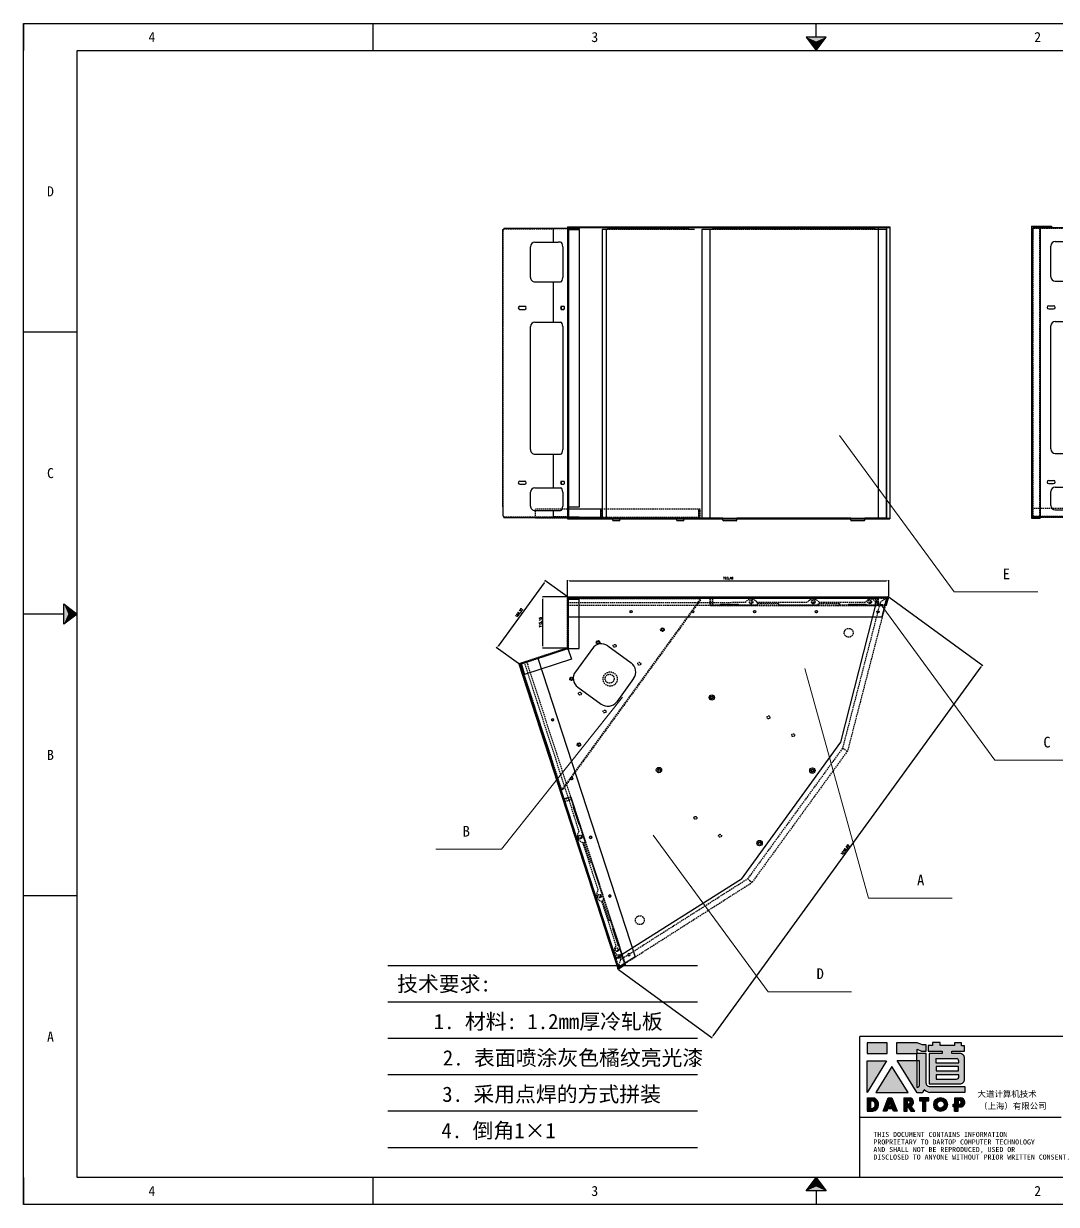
# Model space of a CAD drawing. Header units: millimetres. Extents: x -43476 to -13830, y -16942 to 55335.
# Drawn here: x -43294 to -40968, y 23969 to 26628 of the extents above; entities that cross this region are included whole.
import ezdxf
from ezdxf.enums import TextEntityAlignment as Align

# ---------------------------------------------------------------- set-up
doc = ezdxf.new("R2010")
doc.units = ezdxf.units.MM
for name, pattern in [('ACAD_ISO02W100', [15, 12, -3]), ('DOT', [0.25, 0, -0.25]), ('HIDDEN2', [4.7625, 3.175, -1.5875])]:
    doc.linetypes.add(name, pattern=pattern)
for name, color, linetype in [('4', 7, 'Continuous'), ('green', 3, 'ACAD_ISO02W100'), ('hidden', 3, 'HIDDEN2'), ('print', 30, 'Continuous')]:
    doc.layers.add(name, color=color, linetype=linetype)
doc.layers.add('dim', color=2, linetype='Continuous', lineweight=9)
doc.styles.add('Dartop', font='')
doc.styles.add('HZ', font='')
doc.styles.add('hzHT', font='simhei.ttf')
doc.styles.get("Standard").update_dxf_attribs({"font": 'txt', "bigfont": 'gbcbig.shx'})
doc.styles.get('Dartop').set_extended_font_data('FangSong_GB2312')
doc.styles.get('HZ').set_extended_font_data('SimSun')
doc.dimstyles.new('small', dxfattribs={"dimtxt": 5, "dimasz": 5, "dimexe": 1.25, "dimexo": 1, "dimgap": 2, "dimtad": 1, "dimtxsty": 'Standard', "dimcen": 2.5, "dimadec": 0, "dimazin": 0, "dimtfac": 1, "dimtmove": 0, "dimatfit": 3, "dimfxl": 0, "dimarcsym": 0})

# ---------------------------------------------------------------- blocks, each defined once
blk = doc.blocks.new('*U5')
at = {"color": 254, "linetype": 'Continuous', "extrusion": (0, 0, -1)}
for points in [[(-17, 0.333), (-16.812, 0.25), (-17, 0.5)], [(-17, 0.333), (-17, 0.5), (-17.188, 0.25)], [(-17, 0.333), (-17.188, 0.25), (-16.812, 0.25)]]:
    blk.add_solid(points, dxfattribs=at)
blk = doc.blocks.new('*U6')
at = {"color": 254, "linetype": 'Continuous'}
for points in [[(17, 21.667), (17.188, 21.75), (16.812, 21.75)], [(17, 21.667), (16.812, 21.75), (17, 21.5)], [(17, 21.667), (17, 21.5), (17.188, 21.75)]]:
    blk.add_solid(points, dxfattribs=at)
blk = doc.blocks.new('*U3')
at = {"color": 254, "linetype": 'Continuous', "extrusion": (0, 0, -1)}
for points in [[(-0.833, 11), (-0.75, 10.812), (-0.75, 11.188)], [(-0.833, 11), (-0.75, 11.188), (-1, 11)], [(-0.833, 11), (-1, 11), (-0.75, 10.812)]]:
    blk.add_solid(points, dxfattribs=at)
blk = doc.blocks.new('dadao')
for p, q in [((48, 19.2), (44.9, 10.4)), ((44.9, 10.4), (51.2, 10.4)), ((51.2, 10.4), (48, 19.2))]:
    blk.add_line(p, q)
for points in [[(41.8, 121.6), (41.8, 143.7), (-0.4, 143.7), (-0.4, 121.6), (41.8, 121.6)], [(104.8, 122), (104.8, 130.3), (114.1, 126.3), (124.2, 126.3), (124.2, 139.6), (115.9, 139.6), (105.1, 143.9), (61.5, 143.9)], [(61.7, 144), (61.7, 121.3), (103.9, 121.3)], [(113.4, 38.7), (105.1, 38.7), (63, 106.5), (103.9, 106.5), (103.9, 120.9), (103.9, 121.3)], [(109.7, 53.6), (109.7, 106.2), (104.3, 106.2), (104.3, 50.4), (106.6, 50.4)], [(144.6, 94.4), (144.6, 84.8), (192, 84.8), (192, 94.1), (144.9, 94.1)], [(0, 28), (0, 0), (11.8, 0)], [(0.1, 28), (14, 28)], [(76.8, 28.2), (76.8, 0), (84.1, 0), (84.1, 11.1), (91.6, -0.1), (100.3, -0.1), (91.7, 11.1)], [(76.8, 28.2), (90.6, 28.2)], [(120.2, 45), (119.5, 45), (119.5, 44.6)], [(183.7, 0), (183.7, 9.6), (180.6, 9.6), (180.6, 14.9), (183.8, 14.9), (183.8, 28.1), (196.1, 28.1), (196.5, 28.1)], [(7.1, 21.8), (7.1, 6.1), (12, 6.1)], [(7.1, 21.8), (11.4, 21.8)], [(84, 22.7), (84, 15.3), (87.2, 15.3)], [(84, 22.7), (87.3, 22.7)], [(183.7, 0), (190.9, 0), (190.9, 9.6), (198.8, 9.6)], [(194.9, 22.3), (190.8, 22.3), (190.8, 15), (194.4, 15)]]:
    blk.add_lwpolyline(points)
blk.add_lwpolyline([(137.1, 144.2), (137.1, 137.9), (128.3, 137.9), (128.3, 126.5), (157.3, 126.5), (157.3, 121.5), (130.3, 121.5), (130.3, 57.5), (194.4, 57.5, 0.414214), (204.4, 67.5), (204.4, 111.3, 0.414214), (194.4, 121.3), (177.5, 121.3), (177.5, 126.3), (204.7, 126.3), (204.7, 137.7), (198.2, 137.7), (198.2, 143.9), (183.3, 143.9), (183.3, 138), (153, 138), (153, 144.2), (137.1, 144.2)], format="xyb", close=True)
for points in [[(-0.3, 106.2), (40.4, 106.2), (-0.3, 39.7), (-0.3, 106.2)], [(51.7, 94.1), (18.4, 39.3), (86.2, 39.3)], [(43.8, 28.2), (51.8, 28.2), (62.6, -0.1), (55, -0.1), (53.2, 5), (42.9, 5), (41.1, 0), (33.6, 0)], [(110, 28.1), (110, 21.9), (116, 21.9), (116, -0.1), (123.2, -0.1), (123.2, 22), (129.2, 22), (129.2, 28.1), (110, 28.1)]]:
    blk.add_lwpolyline(points, close=True)
for points in [[(104.8, 122), (123.4, 122), (123.4, 60, 0.414214), (131.4, 52), (204.8, 52), (204.8, 39.1), (131.7, 39.1)], [(144.3, 110.8), (144.3, 101.8), (192.3, 101.8), (192.3, 105.5, 0.414214), (187.3, 110.5), (144.3, 110.5)], [(144.6, 77), (144.6, 67.5), (187.6, 67.5, 0.414214), (192.6, 72.5), (192.6, 76.4), (144.6, 76.4)]]:
    blk.add_lwpolyline(points, format="xyb")
for radius in [14.5, 7.44]:
    blk.add_circle((154.2, 14.2), radius)
for centre, radius, start, end in [((99.2, 60.7), 12.6, 305.6399, 325.969), ((9.6, 14.2), 14.4, 278.6604, 72.3203), ((88.6, 19.4), 8.95, 290.6073, 77.2124), ((111.6, 46.7), 8.19, 282.9811, 347.6627), ((136, 61.7), 22.9, 226.7358, 259.3209), ((195.7, 18.6), 9.51, 288.8959, 85.2442), ((8.5, 13.9), 8.49, 294.2143, 69.7177), ((86.4, 19), 3.8, 282.527, 76.7196), ((193.7, 18.7), 3.8, 280.9891, 72.5513)]:
    blk.add_arc(centre, radius, start, end)
blk = doc.blocks.new('HSEHGS')
for p, q in [((187.7, 23045.1), (187.7, 23059.1)), ((189.2, 23060.6), (565.2, 23060.6)), ((189.2, 23044.6), (189.2, 23058.6)), ((189.7, 23059.1), (194.2, 23059.1)), ((194.2, 23045.1), (194.2, 23060.6)), ((194.2, 23059.1), (560.2, 23059.1)), ((217.2, 23060.6), (217.2, 23059.1)), ((249.2, 23060.6), (249.2, 23059.1)), ((505.2, 23060.6), (505.2, 23059.1)), ((537.2, 23060.6), (537.2, 23059.1)), ((560.2, 23045.1), (560.2, 23060.6)), ((560.2, 23059.1), (564.7, 23059.1)), ((565.2, 23044.6), (565.2, 23058.6)), ((566.7, 23045.1), (566.7, 23059.1)), ((169.7, 23044.6), (187.2, 23044.6)), ((169.7, 23044.6), (169.7, 23043.1)), ((169.7, 23043.1), (187.7, 23043.1)), ((196.2, 23043.1), (558.2, 23043.1)), ((566.7, 23043.1), (584.7, 23043.1)), ((567.2, 23044.6), (584.7, 23044.6)), ((584.7, 23044.6), (584.7, 23043.1))]:
    blk.add_line(p, q)
for centre, radius, start, end in [((189.2, 23059.1), 1.5, 90, 180), ((189.7, 23058.6), 0.5, 90, 180), ((564.7, 23058.6), 0.5, 0, 90), ((565.2, 23059.1), 1.5, 0, 90), ((187.2, 23045.1), 0.5, 270, 0), ((187.7, 23044.6), 1.5, 270, 0), ((196.2, 23045.1), 2, 180, 270), ((558.2, 23045.1), 2, 270, 0), ((566.7, 23044.6), 1.5, 180, 270), ((567.2, 23045.1), 0.5, 180, 270)]:
    blk.add_arc(centre, radius, start, end)
blk = doc.blocks.new('MUDTMDMD')
for p, q in [((-8544.4, 26195.5), (-7818.4, 26195.5)), ((-8544.4, 26195.5), (-8544.4, 25538)), ((-8542.9, 26195.5), (-8542.9, 25538)), ((-8542.9, 26194), (-7818.4, 26194)), ((-7845, 26194), (-7845, 25539.5)), ((-7840.2, 26195.5), (-7840.2, 26194)), ((-7826, 26194), (-7826, 25539.5)), ((-7818.4, 26195.5), (-7818.4, 25538)), ((-8544.4, 25538), (-7818.4, 25538)), ((-8542.9, 25539.5), (-7818.4, 25539.5)), ((-8197.3, 25539.5), (-8197.3, 25538)), ((-8160.8, 25539.5), (-8160.8, 25538)), ((-8116.8, 25539.5), (-8116.8, 25538)), ((-8068.8, 25539.5), (-8068.8, 25538)), ((-7979.8, 25539.5), (-7979.8, 25538)), ((-7931.8, 25539.5), (-7931.8, 25538)), ((-7909.8, 25539.5), (-7909.8, 25538)), ((-7873.3, 25539.5), (-7873.3, 25538))]:
    blk.add_line(p, q)
blk = doc.blocks.new('NYTDNYDNDMN')
for p, q in [((-8519.6, 25414.2), (-8519.6, 25434.2)), ((-8221.9, 25434.2), (-8519.6, 25434.2)), ((-8225.4, 25414.2), (-8225.4, 25434.2)), ((-8224.7, 25415.7), (-8224.7, 25434.2)), ((-8223.4, 25414.2), (-8223.4, 25434.2)), ((-8221.9, 25414.2), (-8221.9, 25434.2)), ((-8221.9, 25414.2), (-8519.6, 25414.2)), ((-8223.4, 25415.7), (-8224.7, 25415.7))]:
    blk.add_line(p, q)
at = {"layer": 'hidden'}
blk.add_line((-8224.7, 25415.7), (-8519.6, 25415.7), dxfattribs=at)
blk = doc.blocks.new('HESRHEAH')
for p, q in [((-6801.3, 26195.5), (-6801.3, 25538)), ((-6801.3, 26195.5), (-6782.3, 26195.5)), ((-6801.3, 26195.5), (-6756.3, 26195.5)), ((-6756.3, 26194), (-6799.8, 26194)), ((-6782.3, 26194), (-6782.3, 25538)), ((-6756.3, 26195.5), (-6756.3, 26194)), ((-6801.3, 25538), (-6782.3, 25538)), ((-6799.8, 25539.5), (-6782.3, 25539.5))]:
    blk.add_line(p, q)
at = {"layer": 'hidden'}
for p, q in [((-6799.8, 26195.5), (-6799.8, 25538)), ((-6783.8, 26194), (-6783.8, 25539.5))]:
    blk.add_line(p, q, dxfattribs=at)
blk = doc.blocks.new('YHSHJDJ')
for p, q in [((-7660.9, 26165.2), (-7659.4, 26165.2)), ((-7660.9, 26165.2), (-7660.9, 26144.2)), ((-7659.4, 26168.2), (-7514.4, 26168.2)), ((-7659.4, 26168.2), (-7659.4, 26165.2)), ((-7577.4, 26168.2), (-7577.4, 26136.7)), ((-7536.4, 26168.2), (-7536.4, 26166.7)), ((-7536.4, 26166.7), (-7536.4, 26165.2)), ((-7535.7, 26165.2), (-7536.4, 26165.2)), ((-7535.7, 26166.7), (-7514.4, 26166.7)), ((-7535.7, 26166.7), (-7535.7, 26165.2)), ((-7535.7, 26165.2), (-7512.9, 26165.2)), ((-7534.9, 26165.2), (-7534.9, 25518.7)), ((-7514.4, 26168.2), (-7514.4, 26166.7)), ((-7662.4, 25520.2), (-7662.4, 26144.2)), ((-7660.9, 26144.2), (-7662.4, 26144.2)), ((-7512.9, 25539.7), (-7512.9, 26163.7)), ((-7620.9, 26057.7), (-7620.9, 26126.7)), ((-7610.9, 26136.7), (-7565.7, 26136.7)), ((-7560.7, 26136.7, -8.7), (-7565.7, 26136.7)), ((-7555.7, 26126.7), (-7555.7, 26057.7)), ((-7610.9, 26047.7), (-7565.7, 26047.7)), ((-7577.4, 26047.7), (-7577.4, 25956.7)), ((-7565.7, 26047.7), (-7560.7, 26047.7, -8.7)), ((-7625.4, 25992), (-7614.4, 25992)), ((-7625.4, 25985), (-7614.4, 25985)), ((-7558.9, 25992), (-7553.4, 25992)), ((-7558.9, 25985), (-7553.4, 25985)), ((-7610.9, 25956.7), (-7560.7, 25956.7)), ((-7620.9, 25669.7), (-7620.9, 25946.7)), ((-7555.7, 25946.7), (-7555.7, 25669.7)), ((-7610.9, 25659.7), (-7560.7, 25659.7)), ((-7577.4, 25659.7), (-7577.4, 25583.7)), ((-7625.4, 25598.7), (-7614.4, 25598.7)), ((-7625.4, 25591.7), (-7614.4, 25591.7)), ((-7610.9, 25583.7), (-7560.7, 25583.7)), ((-7558.9, 25598.7), (-7553.4, 25598.7)), ((-7558.9, 25591.7), (-7553.4, 25591.7)), ((-7620.9, 25542.7), (-7620.9, 25573.7)), ((-7555.7, 25573.7), (-7555.7, 25542.7)), ((-7610.9, 25532.7), (-7560.7, 25532.7)), ((-7577.4, 25532.7), (-7577.4, 25517.2)), ((-7534.9, 25539.7), (-7512.9, 25539.7)), ((-7662.4, 25520.2), (-7659.4, 25520.2)), ((-7659.4, 25517.2), (-7659.4, 25520.2)), ((-7659.4, 25517.2), (-7514.4, 25517.2)), ((-7536.4, 25518.7), (-7536.4, 25520.2)), ((-7535.7, 25520.2), (-7536.4, 25520.2)), ((-7536.4, 25517.2), (-7536.4, 25518.7)), ((-7535.7, 25518.7), (-7535.7, 25520.2)), ((-7535.7, 25518.7), (-7514.4, 25518.7)), ((-7514.4, 25517.2), (-7514.4, 25518.7))]:
    blk.add_line(p, q)
for centre, radius, start, end in [((-7610.9, 26126.7), 10, 90, 180), ((-7610.9, 26057.7), 10, 180, 270), ((-7625.4, 25988.5), 3.5, 90, 270), ((-7614.4, 25988.5), 3.5, 270, 90), ((-7556.3, 25988.5), 4.37, 126.8148, 233.1852), ((-7555, 25988.5), 4.37, 126.8148, 233.1852), ((-7556, 25988.5), 4.37, 306.8148, 53.1852), ((-7610.9, 25946.7), 10, 90, 180), ((-7610.9, 25669.7), 10, 180, 270), ((-7625.4, 25595.2), 3.5, 90, 270), ((-7610.9, 25573.7), 10, 90, 180), ((-7614.4, 25595.2), 3.5, 270, 90), ((-7556.3, 25595.2), 4.37, 126.8148, 233.1852), ((-7555, 25595.2), 4.37, 126.8148, 233.1852), ((-7556, 25595.2), 4.37, 306.8148, 53.1852), ((-7610.9, 25542.7), 10, 180, 270)]:
    blk.add_arc(centre, radius, start, end)
at = {"extrusion": (-0.866025, 1.92296e-16, 0.5)}
for centre, start, end in [((-26126.7, -3787.8, 6543.4), 90, 180), ((-26057.7, -3787.8, 6543.4), 0, 90), ((-25946.7, -3787.8, 6543.4), 90, 180), ((-25669.7, -3787.8, 6543.4), 0, 90), ((-25573.7, -3787.8, 6543.4), 90, 180), ((-25542.7, -3787.8, 6543.4), 0, 90)]:
    blk.add_arc(centre, 10, start, end, dxfattribs=at)
at = {"layer": 'hidden'}
for p, q in [((-7659.4, 26166.7), (-7577.4, 26166.7)), ((-7535.7, 26166.7), (-7577.4, 26166.7)), ((-7660.9, 26144.2), (-7660.9, 25520.2)), ((-7659.4, 25518.7), (-7577.4, 25518.7)), ((-7535.7, 25518.7), (-7577.4, 25518.7))]:
    blk.add_line(p, q, dxfattribs=at)
blk = doc.blocks.new('BHTSRGTSGS')
for p, q in [((-39129.3, 25832.2), (-38405.8, 25832.2)), ((-39129.3, 25832.2), (-39129.3, 25812.7)), ((-39128.1, 25831), (-39127.8, 25831)), ((-39128.1, 25831), (-39128.1, 25812.7)), ((-39127.8, 25812.7), (-39127.8, 25831)), ((-39127.8, 25831), (-39127.8, 25787.2)), ((-38420.8, 25787.2), (-38409.9, 25831)), ((-38411.6, 25814.8), (-38407.5, 25830.4)), ((-38410.5, 25814.2), (-38405.8, 25832.2)), ((-38409.9, 25831), (-38408, 25831)), ((-39129.3, 25812.7), (-39128.1, 25812.7)), ((-38411.9, 25813.2), (-38414.4, 25813.2)), ((-38414, 25814.4), (-38412, 25814.4)), ((-39127.8, 25787.2), (-38420.8, 25787.2))]:
    blk.add_line(p, q)
for centre in [(-38985.8, 25798.7), (-38846.8, 25798.7), (-38707.8, 25798.7), (-38568.8, 25798.7), (-38429.8, 25798.7)]:
    blk.add_circle(centre, 2.5)
for centre, radius, start, end in [((-38408, 25830.5), 0.5, 345.5599, 90), ((-38407.7, 25830.7), 1.5, 338.1986, 90), ((-38412, 25814.9), 0.5, 270, 345.5599), ((-38411.9, 25814.7), 1.5, 270, 338.1986)]:
    blk.add_arc(centre, radius, start, end)
at = {"layer": 'green'}
for p, q in [((-38701.7, 25817.2), (-38701.7, 25813.2)), ((-38653.7, 25817.2), (-38653.7, 25813.2)), ((-38564.7, 25817.2), (-38564.7, 25813.2)), ((-38516.7, 25817.2), (-38516.7, 25813.2))]:
    blk.add_line(p, q, dxfattribs=at)
at = {"layer": 'hidden'}
for p, q in [((-38409.9, 25831), (-39127.8, 25831)), ((-38782.2, 25813.2), (-39127.8, 25813.2)), ((-38745.7, 25814.7), (-38782.2, 25814.7)), ((-38782.2, 25814.7), (-38782.2, 25813.2)), ((-38745.7, 25814.7), (-38745.7, 25813.2)), ((-38701.7, 25813.2), (-38745.7, 25813.2)), ((-38653.7, 25817.2), (-38701.7, 25817.2)), ((-38564.7, 25813.2), (-38653.7, 25813.2)), ((-38516.7, 25817.2), (-38564.7, 25817.2)), ((-38494.7, 25813.2), (-38516.7, 25813.2)), ((-38458.2, 25814.7), (-38494.7, 25814.7)), ((-38494.7, 25814.7), (-38494.7, 25813.2)), ((-38458.2, 25814.7), (-38458.2, 25813.2)), ((-38429.9, 25813.2), (-38458.2, 25813.2)), ((-38429.9, 25813.2), (-38429.9, 25814.4)), ((-38414, 25814.4), (-38429.9, 25814.4)), ((-38429.9, 25813.2), (-38414.4, 25813.2))]:
    blk.add_line(p, q, dxfattribs=at)
for centre in [(-38714.2, 25819.5), (-38574.2, 25819.5), (-38447.2, 25819.5)]:
    blk.add_circle(centre, 1.5, dxfattribs=at)
blk = doc.blocks.new('HTRSGHSER')
for p, q in [((-40579.1, 24926.9), (-40571.3, 24951.1)), ((-40577.4, 24928.4), (-40570.2, 24950.7)), ((-40576.6, 24926.1), (-40568.7, 24950.2)), ((-40570.2, 24950.7), (-40571.3, 24951.1)), ((-40463.2, 24916), (-40568.7, 24950.2)), ((-40471, 24891.8), (-40579.1, 24926.9)), ((-40471.1, 24891.7), (-40463.2, 24916)), ((-40471.1, 24891.8), (-40445.6, 24891.8)), ((-40471, 24891.8), (-40471, 24779.6)), ((-40445.6, 24891.8), (-40445.6, 24780.8)), ((-40471, 24780.8), (-40445.6, 24780.8)), ((-40471, 24779.6), (-40471, 24778.1)), ((-40469.5, 24778.1), (-40471, 24778.1)), ((-40469.5, 24778.1), (-40445.6, 24778.1)), ((-40469, 24779.3), (-40445.6, 24779.3)), ((-40445.6, 24779.3), (-40445.6, 24778.2))]:
    blk.add_line(p, q)
for centre, radius, start, end in [((-40577.6, 24927.7), 1.27, 151.5592, 249.8189), ((-40576.9, 24928.3), 0.5, 162.0642, 252), ((-40471, 24891.8), 1.2, 0, 72.3547), ((-40469.5, 24779.6), 1.5, 180, 269.9358), ((-40469, 24779.8), 0.5, 180, 269.9358)]:
    blk.add_arc(centre, radius, start, end)
at = {"layer": 'hidden'}
for p, q in [((-40470.7, 24893), (-40577.1, 24927.5)), ((-40469.8, 24891.8), (-40469.8, 24779.8)), ((-40469.5, 24848.3), (-40471, 24848.3))]:
    blk.add_line(p, q, dxfattribs=at)
blk = doc.blocks.new('HSEGSREGSR')
for p, q in [((-38651.2, 26031.5), (-38651.2, 26034.3)), ((-38651.2, 26034.3), (-38123.2, 26034.3)), ((-38651.2, 26032.8), (-38123.2, 26032.8)), ((-38123.2, 26031.5), (-38123.2, 26034.3)), ((-38651.2, 26031.5), (-38653.4, 26030)), ((-38479.2, 25790.3), (-38653.4, 26030)), ((-38478, 25791.1), (-38652.2, 26030.8)), ((-38296.5, 25791.1), (-38122.3, 26030.8)), ((-38295.3, 25790.3), (-38121, 26030)), ((-38295.3, 25790.3), (-38121, 26030)), ((-38123.2, 26031.5), (-38121, 26030)), ((-38479.2, 25790.3), (-38387.2, 25857)), ((-38387.2, 25857), (-38295.3, 25790.3))]:
    blk.add_line(p, q)
for centre, radius in [((-38546.2, 26004.3), 4), ((-38226.2, 26004.3), 4), ((-38387.2, 25974.3), 16), ((-38437.9, 25903.8), 4), ((-38336.4, 25903.8), 4)]:
    blk.add_circle(centre, radius)
blk = doc.blocks.new('GREGAEGA')
for p, q in [((-38481, 25359.9), (-38792, 25235.9)), ((-38100, 25359.9), (-38481, 25359.9)), ((-38100, 25359.9), (-37789, 25235.9)), ((-38382.4, 24672.1), (-38792, 25235.9)), ((-38198.6, 24672.1), (-37789, 25235.9)), ((-38323, 24897.9), (-38258, 24897.9)), ((-38348, 24807.9), (-38348, 24872.9)), ((-38233, 24807.9), (-38233, 24872.9)), ((-38323, 24782.9), (-38258, 24782.9)), ((-38290.5, 24738.9), (-38382.4, 24672.1)), ((-38290.5, 24738.9), (-38198.6, 24672.1))]:
    blk.add_line(p, q)
for centre, radius in [((-38391.5, 25345.4), 6), ((-38189.5, 25345.4), 6), ((-38686.1, 25142.5), 2.5), ((-37894.9, 25142.5), 2.5), ((-38391.5, 25065.7), 6), ((-38189.5, 25065.4), 6), ((-38604.4, 25030), 2.5), ((-37976.6, 25030), 2.5), ((-38522.7, 24917.6), 2.5), ((-38058.3, 24917.6), 2.5), ((-38441, 24805.1), 2.5), ((-38140, 24805.1), 2.5)]:
    blk.add_circle(centre, radius)
for centre, start, end in [((-38323, 24872.9), 90, 180), ((-38258, 24872.9), 0, 90), ((-38323, 24807.9), 180, 270), ((-38258, 24807.9), 270, 0)]:
    blk.add_arc(centre, 25, start, end)
blk = doc.blocks.new('HTREGHWTGTWS')
for p, q in [((-39156, 25556.9), (-38822.3, 25688.2)), ((-38822.3, 25688.2), (-38456.3, 25688.2)), ((-38820.7, 25675.5), (-38822.3, 25688.2)), ((-38457.9, 25675.5), (-38456.3, 25688.2)), ((-38122.6, 25556.9), (-38456.3, 25688.2)), ((-39136.8, 25550.8), (-38820.7, 25675.5)), ((-38820.7, 25675.5), (-38457.9, 25675.5)), ((-38141.8, 25550.8), (-38457.9, 25675.5)), ((-38732.5, 24974), (-39156, 25556.9)), ((-39136.8, 25550.8), (-39156, 25556.9)), ((-38546.2, 24974), (-38122.6, 25556.9)), ((-38141.8, 25550.8), (-38122.6, 25556.9)), ((-39130.6, 25542.1), (-39136.8, 25550.8)), ((-39113.3, 25529.1), (-39114.9, 25528)), ((-39091.4, 25495.6), (-39114.9, 25528)), ((-39089.7, 25496.8), (-39113.3, 25529.1)), ((-38188.9, 25496.8), (-38165.3, 25529.1)), ((-38187.3, 25495.6), (-38163.7, 25528)), ((-38165.3, 25529.1), (-38163.7, 25528)), ((-38148.1, 25542.1), (-38141.8, 25550.8)), ((-39055.8, 25439.5), (-39117.6, 25524.4)), ((-38222.8, 25439.5), (-38161, 25524.4)), ((-39089.7, 25496.8), (-39091.4, 25495.6)), ((-38188.9, 25496.8), (-38187.3, 25495.6)), ((-38973.4, 25326.3), (-39040.5, 25418.5)), ((-38305.3, 25326.3), (-38238.1, 25418.5)), ((-38722.2, 24981.4), (-38958.1, 25305.3)), ((-38943.8, 25296.5), (-38945.5, 25295.3)), ((-38921.9, 25263), (-38945.5, 25295.3)), ((-38920.3, 25264.1), (-38943.8, 25296.5)), ((-38556.4, 24981.4), (-38320.6, 25305.3)), ((-38358.3, 25264.1), (-38334.8, 25296.5)), ((-38356.7, 25263), (-38333.2, 25295.3)), ((-38334.8, 25296.5), (-38333.2, 25295.3)), ((-38920.3, 25264.1), (-38921.9, 25263)), ((-38358.3, 25264.1), (-38356.7, 25263)), ((-38639.3, 25041.6), (-38732.5, 24974)), ((-38639.3, 25041.6), (-38546.2, 24974))]:
    blk.add_line(p, q)
for centre, radius in [((-38740.3, 25650.2), 3), ((-38740.3, 25650.2), 2.5), ((-38538.3, 25650.2), 3), ((-38538.3, 25650.2), 2.5), ((-38779.3, 25568.2), 3.25), ((-38499.3, 25568.2), 3.25), ((-39123.5, 25531.2), 4), ((-39039.3, 25533.9), 10), ((-38239.3, 25533.9), 10), ((-38155.2, 25531.2), 4), ((-38779.3, 25499.7), 3.25), ((-38499.3, 25499.7), 3.25), ((-39048.7, 25428.6), 4), ((-38229.9, 25428.6), 4), ((-38740.3, 25370.2), 3), ((-38740.3, 25370.2), 2.5), ((-38538.3, 25370.2), 3), ((-38538.3, 25370.2), 2.5), ((-38966.3, 25315.4), 4), ((-38312.3, 25315.4), 4), ((-38799.3, 25190.7), 3), ((-38799.3, 25190.7), 2.5), ((-38705.8, 25193.4), 3.25), ((-38572.8, 25193.4), 3.25), ((-38479.3, 25190.7), 3), ((-38479.3, 25190.7), 2.5), ((-38639.3, 25159.2), 10), ((-38705.8, 25124.9), 3.25), ((-38572.8, 25124.9), 3.25), ((-38690.1, 25089.9), 3), ((-38690.1, 25089.9), 2.5), ((-38588.6, 25089.9), 3), ((-38588.6, 25089.9), 2.5)]:
    blk.add_circle(centre, radius)
for centre, radius, start, end in [((-39119.8, 25536.4), 12.2, 151.8663, 280.2621), ((-38158.9, 25536.4), 12.2, 259.7379, 28.1337), ((-39041, 25434.2), 15.7, 160.1482, 271.9802), ((-38237.6, 25434.2), 15.7, 268.0198, 19.8518), ((-38958.6, 25321), 15.7, 160.1482, 271.9802), ((-38320, 25321), 15.7, 268.0198, 19.8518)]:
    blk.add_arc(centre, radius, start, end)
blk = doc.blocks.new('GHERWGES')
for p, q in [((-45646.7, 25963), (-45646.7, 26132.1)), ((-45646.7, 26132.1), (-45645.2, 26132.1)), ((-45645.2, 26108.1), (-45645.2, 26132.1)), ((-45019.7, 26133.1), (-45643.7, 26133)), ((-45643.7, 26108.1), (-45643.7, 26133)), ((-45019.7, 26108.8), (-45019.7, 26133.1)), ((-44997.2, 26108.1), (-44997.2, 26132.1)), ((-44995.7, 26132.1), (-44997.2, 26132.1)), ((-44995.7, 25963), (-44995.7, 26132.1)), ((-45646.7, 26107.3), (-45645.2, 26107.3)), ((-44998.7, 26108.8), (-45645.2, 26108.8)), ((-45645.2, 26108.1), (-45643.7, 26108.1)), ((-45645.2, 26107.3), (-45643.7, 26107.3)), ((-45643.7, 26108.1), (-45643.7, 26107.3)), ((-45615.2, 26090.4, -8.7), (-45615.2, 26085.4)), ((-45615.2, 26032.9), (-45615.2, 26085.4)), ((-45605.2, 26095.4), (-45536.2, 26095.4)), ((-45526.2, 26085.4), (-45526.2, 26090.4, -8.7)), ((-45526.2, 26032.9), (-45526.2, 26085.4)), ((-45471.2, 26092.2), (-45471.2, 26097.7)), ((-45464.2, 26092.2), (-45464.2, 26097.7)), ((-45435.2, 26032.9), (-45435.2, 26090.4)), ((-45425.2, 26095.4), (-45148.2, 26095.4)), ((-45138.2, 26032.9), (-45138.2, 26090.4)), ((-45077.2, 26092.2), (-45077.2, 26097.7)), ((-45070.2, 26092.2), (-45070.2, 26097.7)), ((-45062.2, 26032.9), (-45062.2, 26090.4)), ((-45052.2, 26095.4), (-45021.2, 26095.4)), ((-45011.2, 26032.9), (-45011.2, 26090.4)), ((-44997.2, 26108.1), (-44998.7, 26108.1)), ((-44998.7, 26108.1), (-44998.7, 26107.3)), ((-44997.2, 26107.3), (-44998.7, 26107.3)), ((-44995.7, 26107.3), (-44997.2, 26107.3)), ((-45646.7, 26073.7), (-45615.2, 26073.7)), ((-45526.2, 26073.7), (-45435.2, 26073.7)), ((-45138.2, 26073.7), (-45062.2, 26073.7)), ((-45011.2, 26073.7), (-44995.7, 26073.7)), ((-45536.2, 26022.9), (-45605.2, 26022.9)), ((-45471.2, 25998.8), (-45471.2, 26009.8)), ((-45464.2, 25998.8), (-45464.2, 26009.8)), ((-45148.2, 26022.9), (-45425.2, 26022.9)), ((-45077.2, 25998.8), (-45077.2, 26009.8)), ((-45070.2, 25998.8), (-45070.2, 26009.8)), ((-45021.2, 26022.9), (-45052.2, 26022.9)), ((-45646.7, 25963), (-45643.7, 25963)), ((-45643.7, 25960), (-45643.7, 25963)), ((-45643.7, 25960), (-45019.7, 25960)), ((-44998.7, 25961.5), (-45019.7, 25961.5)), ((-45019.7, 25961.5), (-45019.7, 25960)), ((-44998.7, 25961.5), (-44998.7, 25963)), ((-44995.7, 25963), (-44998.7, 25963))]:
    blk.add_line(p, q)
at = {"extrusion": (0, -0.866025, 0.5)}
for centre, start, end in [((-45605.2, 13037.7, -22599.3), 90, 180), ((-45536.2, 13037.7, -22599.3), 0, 90), ((-45425.2, 13037.7, -22599.3), 90, 180), ((-45148.2, 13037.7, -22599.3), 0, 90), ((-45052.2, 13037.7, -22599.3), 90, 180), ((-45021.2, 13037.7, -22599.3), 0, 90)]:
    blk.add_arc(centre, 10, start, end, dxfattribs=at)
for centre, radius, start, end in [((-45467.7, 26095.1), 4.37, 36.8148, 143.1852), ((-45467.7, 26096.1), 4.37, 216.8148, 323.1852), ((-45467.7, 26094.8), 4.37, 216.8148, 323.1852), ((-45073.7, 26095.1), 4.37, 36.8148, 143.1852), ((-45073.7, 26096.1), 4.37, 216.8148, 323.1852), ((-45073.7, 26094.8), 4.37, 216.8148, 323.1852), ((-45605.2, 26032.9), 10, 180, 270), ((-45536.2, 26032.9), 10, 270, 0), ((-45425.2, 26032.9), 10, 180, 270), ((-45148.2, 26032.9), 10, 270, 0), ((-45052.2, 26032.9), 10, 180, 270), ((-45021.2, 26032.9), 10, 270, 0), ((-45467.7, 26009.8), 3.5, 0, 180), ((-45073.7, 26009.8), 3.5, 0, 180), ((-45467.7, 25998.8), 3.5, 180, 0), ((-45073.7, 25998.8), 3.5, 180, 0)]:
    blk.add_arc(centre, radius, start, end)
at = {"layer": 'hidden'}
for p, q in [((-45645.2, 26108.1), (-45645.2, 26073.7)), ((-44997.2, 26108.1), (-44997.2, 26073.7)), ((-45645.2, 25963), (-45645.2, 26073.7)), ((-44997.2, 25963), (-44997.2, 26073.7)), ((-45019.7, 25961.5), (-45643.7, 25961.5))]:
    blk.add_line(p, q, dxfattribs=at)
blk = doc.blocks.new('*D449')
at = {"layer": 'Defpoints', "color": 0}
for p in [(-41346, 25372.9), (-42069.4, 25336.6), (-41346, 25336.6)]:
    blk.add_point(p, dxfattribs=at)
at = {"layer": 'dim', "color": 0, "lineweight": -2}
for p, q in [((-42069.4, 25337.6), (-42069.4, 25374.2)), ((-42064.4, 25372.9), (-41351, 25372.9)), ((-41346, 25337.6), (-41346, 25374.2))]:
    blk.add_line(p, q, dxfattribs=at)
at = {"layer": 'dim', "color": 0}
for points in [[(-42064.4, 25373.8), (-42064.4, 25372.1), (-42069.4, 25372.9)], [(-41351, 25373.8), (-41351, 25372.1), (-41346, 25372.9)]]:
    blk.add_solid(points, dxfattribs=at)
at = {"layer": 'dim', "color": 0, "insert": (-41707.7, 25377.9), "char_height": 5, "attachment_point": 5}
blk.add_mtext('723,48', dxfattribs=at)
blk = doc.blocks.new('*D450')
at = {"layer": 'Defpoints', "color": 0}
for p in [(-42124.5, 25336.6), (-42069.4, 25336.6), (-42069.4, 25221.4)]:
    blk.add_point(p, dxfattribs=at)
at = {"layer": 'dim', "color": 0, "lineweight": -2}
for p, q in [((-42070.4, 25336.6), (-42125.7, 25336.6)), ((-42124.5, 25226.4), (-42124.5, 25331.6)), ((-42070.4, 25221.4), (-42125.7, 25221.4))]:
    blk.add_line(p, q, dxfattribs=at)
at = {"layer": 'dim', "color": 0}
for points in [[(-42125.3, 25331.6), (-42123.6, 25331.6), (-42124.5, 25336.6)], [(-42125.3, 25226.4), (-42123.6, 25226.4), (-42124.5, 25221.4)]]:
    blk.add_solid(points, dxfattribs=at)
at = {"layer": 'dim', "color": 0, "insert": (-42129.4, 25279), "char_height": 5, "attachment_point": 5, "rotation": 90}
blk.add_mtext('115,15', dxfattribs=at)
blk = doc.blocks.new('*D451')
at = {"layer": 'Defpoints', "color": 0}
for p in [(-41346, 25336.6), (-41134.7, 25183.1), (-41955.4, 24497.8)]:
    blk.add_point(p, dxfattribs=at)
at = {"layer": 'dim', "color": 0, "lineweight": -2}
for p, q in [((-41345.2, 25336), (-41133.7, 25182.4)), ((-41741.2, 24348.4), (-41137.7, 25179.1)), ((-41954.6, 24497.2), (-41743.2, 24343.6))]:
    blk.add_line(p, q, dxfattribs=at)
at = {"layer": 'dim', "color": 0}
for points in [[(-41138.4, 25179.6), (-41137, 25178.6), (-41134.7, 25183.1)], [(-41741.9, 24348.9), (-41740.6, 24347.9), (-41744.2, 24344.3)]]:
    blk.add_solid(points, dxfattribs=at)
at = {"layer": 'dim', "color": 0, "insert": (-41443.4, 24766.6), "char_height": 5, "attachment_point": 5, "rotation": 54}
blk.add_mtext('1036,82', dxfattribs=at)
blk = doc.blocks.new('*D452')
at = {"layer": 'Defpoints', "color": 0}
for p in [(-42069.4, 25336.6, 17.8), (-42228.5, 25221.8), (-42179, 25185.9, 17.8)]:
    blk.add_point(p, dxfattribs=at)
at = {"layer": 'dim', "color": 0, "lineweight": -2}
for p, q in [((-42121.9, 25368.5), (-42225.5, 25225.9)), ((-42070.2, 25337.2), (-42119.9, 25373.3)), ((-42179.8, 25186.4), (-42229.5, 25222.6))]:
    blk.add_line(p, q, dxfattribs=at)
at = {"layer": 'dim', "color": 0}
for points in [[(-42122.6, 25369), (-42121.2, 25368), (-42118.9, 25372.6)], [(-42226.2, 25226.4), (-42224.8, 25225.4), (-42228.5, 25221.8)]]:
    blk.add_solid(points, dxfattribs=at)
at = {"layer": 'dim', "color": 0, "insert": (-42177.7, 25300.1), "char_height": 5, "attachment_point": 5, "rotation": 54}
blk.add_mtext('186,32', dxfattribs=at)

msp = doc.modelspace()

# ---------------------------------------------------------------- hatches: boundary and pattern name
for points in [[(-41349.555, 24332.218), (-41394.757, 24332.218), (-41394.757, 24308.601), (-41349.555, 24308.601)], [(-41351.01, 24292.077), (-41394.636, 24292.077), (-41394.636, 24220.848)], [(-41338.917, 24279.151), (-41374.579, 24220.373), (-41301.962, 24220.373)], [(-41255.852, 24208.347), (-41276.49, 24208.347), (-41276.49, 24201.8), (-41270.051, 24201.8), (-41270.051, 24178.206), (-41262.341, 24178.206), (-41262.341, 24201.815), (-41255.852, 24201.815)]]:
    msp.add_hatch(color=0).paths.add_polyline_path(points)
h = msp.add_hatch(color=0)
h.paths.add_polyline_path([(-41282.004, 24317.865), (-41272.028, 24313.555), (-41261.242, 24313.555), (-41261.242, 24327.83), (-41270.14, 24327.83), (-41281.734, 24332.409), (-41328.196, 24332.409), (-41328.196, 24308.266), (-41282.99, 24308.266), (-41282.99, 24307.778), (-41282.99, 24292.348), (-41326.827, 24292.348), (-41281.737, 24219.784), (-41272.809, 24219.784, 0.27937482), (-41266.291, 24226.122), (-41266.291, 24226.456), (-41265.503, 24226.456, 0.14314537), (-41253.211, 24220.201), (-41174.86, 24220.201), (-41174.86, 24233.963), (-41253.545, 24233.963, -0.41421356), (-41262.115, 24242.533), (-41262.115, 24309.029), (-41282.004, 24309.029)])
h.paths.add_polyline_path([(-41282.534, 24292.039), (-41276.79, 24292.038), (-41276.79, 24235.718, -0.08893574), (-41280.119, 24232.295), (-41282.554, 24232.295)], flags=16)
h = msp.add_hatch(color=0)
h.paths.add_polyline_path([(-41174.995, 24325.831), (-41181.966, 24325.831), (-41181.966, 24332.463), (-41197.901, 24332.463), (-41197.901, 24326.163), (-41230.432, 24326.163), (-41230.432, 24332.795), (-41247.47, 24332.795), (-41247.47, 24326.04), (-41256.884, 24326.04), (-41256.884, 24313.815), (-41225.816, 24313.815), (-41225.816, 24308.407), (-41254.766, 24308.407), (-41254.766, 24239.948), (-41186.041, 24239.948, 0.41421356), (-41175.328, 24250.661), (-41175.328, 24297.544, 0.41421356), (-41186.041, 24308.257), (-41204.208, 24308.257), (-41204.208, 24313.562), (-41174.995, 24313.562)])
h.paths.add_polyline_path([(-41193.63, 24296.651, -0.41421356), (-41188.274, 24291.294), (-41188.274, 24287.366), (-41239.727, 24287.366), (-41239.727, 24296.651)], flags=16)
h.paths.add_polyline_path([(-41188.606, 24279.076), (-41188.606, 24269.128), (-41239.395, 24269.128), (-41239.395, 24279.076)], flags=16)
h.paths.add_polyline_path([(-41187.942, 24260.175), (-41187.942, 24255.915, -0.41421356), (-41193.299, 24250.559), (-41239.395, 24250.559), (-41239.395, 24260.175)], flags=16)
h = msp.add_hatch(color=0)
h.paths.add_polyline_path([(-41379.349, 24208.239), (-41394.315, 24208.239), (-41394.315, 24178.295), (-41381.71, 24178.295, 0.79301591)])
h.paths.add_polyline_path([(-41381.488, 24184.853), (-41386.721, 24184.853), (-41386.721, 24201.682), (-41382.066, 24201.682, -0.67136089)], flags=16)
h = msp.add_hatch(color=0)
h.paths.add_polyline_path([(-41338.804, 24208.486), (-41347.345, 24208.486), (-41358.33, 24178.263), (-41350.239, 24178.263), (-41348.335, 24183.619), (-41337.375, 24183.619), (-41335.43, 24178.198), (-41327.274, 24178.198)])
h.paths.add_polyline_path([(-41339.469, 24189.392), (-41346.26, 24189.392), (-41342.927, 24198.889)], flags=16)
h = msp.add_hatch(color=0)
h.paths.add_polyline_path([(-41297.287, 24208.465), (-41312.007, 24208.465), (-41312.007, 24178.246), (-41304.228, 24178.246), (-41304.228, 24190.226), (-41296.233, 24178.138), (-41286.834, 24178.138), (-41296.035, 24190.15, 0.74405494)])
h.paths.add_polyline_path([(-41304.3, 24194.699), (-41304.3, 24202.634), (-41300.823, 24202.634, -0.79680897), (-41300.875, 24194.699)], flags=16)
h = msp.add_hatch(color=0)
h.paths.add_polyline_path([(-41244.633, 24193.464, 1), (-41213.604, 24193.464, 1)])
h.paths.add_polyline_path([(-41221.148, 24193.464, -1), (-41237.089, 24193.464, -1)], flags=16)
h = msp.add_hatch(color=0)
h.paths.add_polyline_path([(-41183.842, 24208.393), (-41184.287, 24208.393), (-41197.41, 24208.393), (-41197.41, 24194.29), (-41200.892, 24194.29), (-41200.892, 24188.566), (-41197.466, 24188.566), (-41197.466, 24178.299), (-41189.806, 24178.299), (-41189.806, 24188.606), (-41181.388, 24188.606, 0.81230381)])
h.paths.add_polyline_path([(-41189.919, 24194.329), (-41189.919, 24202.217), (-41185.56, 24202.217, -0.77821343), (-41186.005, 24194.329)], flags=16)

# ---------------------------------------------------------------- linework, layer by layer
at = {"color": 0, "linetype": 'DOT'}
for p, q in [((-43293.7, 26627.563, -65.061), (-39514.941, 26627.563, -65.061)), ((-43293.7, 24028.983, -65.061), (-43293.7, 26567.131, -65.061)), ((-39514.941, 23968.551, -65.061), (-43293.7, 23968.551, -65.061))]:
    msp.add_line(p, q, dxfattribs=at)
at = {"color": 0}
for p, q in [((-43293.7, 26627.563, -65.061), (-43293.7, 26567.131, -65.061)), ((-42506.329, 26567.131, -65.061), (-42506.329, 26627.563, -65.061)), ((-41509.2, 26597.347, -65.061), (-41509.2, 26627.563, -65.061)), ((-43172.836, 24028.983, -65.061), (-43172.836, 26567.131, -65.061)), ((-43172.836, 26567.131, -65.061), (-39575.373, 26567.131, -65.061)), ((-43172.836, 25932.594, -65.061), (-43293.7, 25932.594, -65.061)), ((-43203.052, 25298.057, -65.061), (-43293.7, 25298.057, -65.061)), ((-43172.836, 24663.52, -65.061), (-43293.7, 24663.52, -65.061)), ((-39575.373, 24346.252, -65.061), (-41410.998, 24346.252, -65.061)), ((-41410.998, 24028.983, -65.061), (-41410.998, 24346.252, -65.061)), ((-41410.998, 24164.956, -65.061), (-40957.757, 24164.956, -65.061)), ((-43293.7, 24028.983, -65.061), (-43293.7, 23968.551, -65.061)), ((-39575.373, 24028.983, -65.061), (-43172.836, 24028.983, -65.061)), ((-42506.329, 23968.551, -65.061), (-42506.329, 24028.983, -65.061)), ((-41509.2, 23998.767, -65.061), (-41509.2, 23968.551, -65.061))]:
    msp.add_line(p, q, dxfattribs=at)
at = {"extrusion": (0.866025, 0, 0.5)}
for p, q in [((-41795.809, 26165.168, 281.805), (-41978.809, 26165.168, 598.77)), ((-41978.809, 26163.668, 598.77), (-41991.059, 26163.668, 619.988)), ((-41991.059, 26163.668, 619.988), (-41991.059, 25514.168, 619.988)), ((-41982.059, 26163.668, 604.399), (-41982.059, 25514.168, 604.399)), ((-41783.559, 26163.668, 260.587), (-41795.809, 26163.668, 281.805)), ((-41967.309, 25514.168, 578.851), (-41991.059, 25514.168, 619.988)), ((-41967.309, 25509.668, 578.851), (-41967.309, 25514.168, 578.851)), ((-41952.309, 25507.668, 552.871), (-41966.309, 25507.668, 577.119)), ((-41823.309, 25514.168, 329.436), (-41951.309, 25514.168, 551.139)), ((-41951.309, 25509.668, 551.139), (-41951.309, 25514.168, 551.139)), ((-41823.309, 25509.668, 329.436), (-41823.309, 25514.168, 329.436)), ((-41808.309, 25507.668, 303.455), (-41822.309, 25507.668, 327.704)), ((-41783.559, 25514.168, 260.587), (-41807.309, 25514.168, 301.723)), ((-41807.309, 25509.668, 301.723), (-41807.309, 25514.168, 301.723))]:
    msp.add_line(p, q, dxfattribs=at)
for p, q in [((-41376.54, 26165.168), (-41742.54, 26165.168)), ((-41742.54, 26163.668), (-41767.04, 26163.668)), ((-41767.04, 26163.668), (-41767.04, 25514.168)), ((-41749.04, 26163.668), (-41749.04, 25514.168)), ((-41352.04, 26163.668), (-41376.54, 26163.668)), ((-41370.04, 26163.668), (-41370.04, 25514.168)), ((-41352.04, 26163.668), (-41352.04, 25514.168)), ((-41719.54, 25514.168), (-41767.04, 25514.168)), ((-41719.54, 25509.668), (-41719.54, 25514.168)), ((-41689.54, 25507.668), (-41717.54, 25507.668)), ((-41431.54, 25514.168), (-41687.54, 25514.168)), ((-41687.54, 25509.668), (-41687.54, 25514.168)), ((-41431.54, 25509.668), (-41431.54, 25514.168)), ((-41401.54, 25507.668), (-41429.54, 25507.668)), ((-41352.04, 25514.168), (-41399.54, 25514.168)), ((-41399.54, 25509.668), (-41399.54, 25514.168)), ((-42129.679, 25184.145), (-42129.704, 25184.131))]:
    msp.add_line(p, q)
at = {"color": 0, "elevation": -65.061}
for points in [[(-41509.2, 26567.131), (-41486.538, 26597.347), (-41531.862, 26597.347), (-41509.2, 26567.131)], [(-43172.836, 25298.057), (-43203.052, 25275.395), (-43203.052, 25320.719), (-43172.836, 25298.057)], [(-41509.2, 24028.983), (-41486.538, 23998.767), (-41531.862, 23998.767), (-41509.2, 24028.983)]]:
    msp.add_lwpolyline(points, close=True, dxfattribs=at)
at = {"extrusion": (0.866025, 0, 0.5)}
for centre, start, end in [((25509.668, 21482.954, -36055.33), 90, 180), ((25509.668, 21454.954, -36055.33), 180, 270), ((25509.668, 21194.954, -36055.33), 90, 180), ((25509.668, 21166.954, -36055.33), 180, 270)]:
    msp.add_arc(centre, 2, start, end, dxfattribs=at)
for centre, start, end in [((-41717.54, 25509.668), 180, 270), ((-41689.54, 25509.668), 270, 0), ((-41429.54, 25509.668), 180, 270), ((-41401.54, 25509.668), 270, 0)]:
    msp.add_arc(centre, 2, start, end)
at = {"layer": 'Defpoints'}
for p, q in [((-42474.003, 24506.504, -65.061), (-41776.447, 24506.504, -65.061)), ((-42474.003, 24424.604, -65.061), (-41776.447, 24424.604, -65.061)), ((-42474.003, 24424.604, -65.061), (-41776.447, 24424.604, -65.061)), ((-42474.003, 24342.704, -65.061), (-41776.447, 24342.704, -65.061)), ((-42474.003, 24260.804, -65.061), (-41776.447, 24260.804, -65.061)), ((-42474.003, 24178.904, -65.061), (-41776.447, 24178.904, -65.061)), ((-42474.003, 24097.004, -65.061), (-41776.447, 24097.004, -65.061))]:
    msp.add_line(p, q, dxfattribs=at)
at = {"layer": 'dim'}
for p, q in [((-41456.923, 25700.311), (-41198.401, 25347.748)), ((-41198.401, 25347.748), (-41010.475, 25347.748)), ((-41365.311, 25321.522), (-41106.789, 24968.958)), ((-41534.81, 25175.166), (-41391.252, 24658.283)), ((-41945.419, 25110.946), (-42217.729, 24768.73)), ((-41106.789, 24968.958), (-40918.863, 24968.958)), ((-41875.942, 24800.075), (-41617.42, 24447.512)), ((-42217.729, 24768.73), (-42365.384, 24768.73)), ((-41391.252, 24658.283), (-41203.326, 24658.283)), ((-41617.42, 24447.512), (-41429.494, 24447.512))]:
    msp.add_line(p, q, dxfattribs=at)
at = {"layer": 'hidden', "extrusion": (0.866025, 0, 0.5)}
for p, q in [((-41978.809, 26163.668, 598.77), (-41978.809, 26165.168, 598.77)), ((-41795.809, 26163.668, 281.805), (-41795.809, 26165.168, 281.805)), ((-41795.809, 26163.668, 281.805), (-41978.809, 26163.668, 598.77))]:
    msp.add_line(p, q, dxfattribs=at)
at = {"layer": 'hidden'}
for p, q in [((-41742.54, 26163.668), (-41742.54, 26165.168)), ((-41376.54, 26163.668), (-41376.54, 26165.168)), ((-41376.54, 26163.668), (-41742.54, 26163.668))]:
    msp.add_line(p, q, dxfattribs=at)
at = {"layer": 'print', "elevation": -65.061}
msp.add_lwpolyline([(-43293.7, 26627.563), (-39454.509, 26627.563), (-39454.509, 23968.551), (-43293.7, 23968.551)], close=True, dxfattribs=at)

# ---------------------------------------------------------------- block references
at = {"color": 0, "linetype": 'Continuous', "xscale": 120.8641592944157, "yscale": 120.8641592953105, "zscale": 120.8641592953117}
for name, p in [('*U6', (-43563.891, 23968.551, -65.061)), ('*U3', (-43293.7, 23968.551, -65.061)), ('*U5', (-43563.891, 23968.551, -65.061))]:
    msp.add_blockref(name, p, dxfattribs=at)
for name, p, rotation in [('GHERWGES', (-68175.257, -19480.067), 270), ('GREGAEGA', (-84588.732, 8783.793), 234), ('HTRSGHSER', (-53235.324, -20961.612), 288)]:
    msp.add_blockref(name, p, dxfattribs=dict(rotation=rotation))
for name, p in [('MUDTMDMD', (-33525.056, -25.371)), ('HESRHEAH', (-34222.869, -23.871)), ('YHSHJDJ', (-33360.303, 0)), ('BHTSRGTSGS', (-2940.126, -495.649))]:
    msp.add_blockref(name, p)
at = {"xscale": -1, "rotation": 107.9999999999677}
msp.add_blockref('BHTSRGTSGS', (-5519.41, -4045.729), dxfattribs=at)
at = {"color": 0, "xscale": 1.071295957298688, "yscale": 1.071295957380318, "zscale": 1.071295957390263}
msp.add_blockref('dadao', (-41394.315, 24178.295, -65.061), dxfattribs=at)
at = {"layer": 'hidden'}
for name, p, rotation in [('HTREGHWTGTWS', (-85040.172, 8680.685), 234), ('HSEGSREGSR', (-85550.273, 9363.055), 234), ('HSEHGS', (-64051.768, 17939.395), 287.9999999999999)]:
    msp.add_blockref(name, p, dxfattribs=dict(at, rotation=rotation))
at = {"layer": 'hidden', "extrusion": (-0.866025, 1.57529e-13, 0.5), "rotation": 90.00000000001037}
msp.add_blockref('NYTDNYDNDMN', (-100, -12551.138, 36495.617), dxfattribs=at)
at = {"layer": 'hidden'}
for p in [(-33548.324, 100), (-32503.049, 101.5)]:
    msp.add_blockref('NYTDNYDNDMN', p, dxfattribs=at)
at = {"layer": 'hidden', "xscale": -1, "rotation": 180}
msp.add_blockref('HSEHGS', (-41936.737, 48378.154), dxfattribs=at)

# ---------------------------------------------------------------- texts
at = {"color": 0}
for s, height, style, p in [('4', 22.662, 'Dartop', (-43004.894, 26597.347, -65.061)), ('3', 22.662, 'Dartop', (-42007.764, 26597.347, -65.061)), ('2', 22.662, 'Dartop', (-41010.635, 26597.347, -65.061)), ('D', 22.662, 'Dartop', (-43233.268, 26249.862, -65.061)), ('C', 22.662, 'Dartop', (-43233.268, 25615.325, -65.061)), ('E', 24.173, 'hzHT', (-41081.133, 25388.333)), ('C', 24.173, 'hzHT', (-40989.521, 25009.544)), ('B', 22.662, 'Dartop', (-43233.268, 24980.789, -65.061)), ('B', 24.173, 'hzHT', (-42297.062, 24808.9)), ('A', 24.173, 'hzHT', (-41273.984, 24698.868)), ('D', 24.173, 'hzHT', (-41500.152, 24488.097)), ('A', 22.662, 'Dartop', (-43233.268, 24346.252, -65.061)), ('4', 22.662, 'Dartop', (-43004.894, 23998.767, -65.061)), ('3', 22.662, 'Dartop', (-42007.764, 23998.767, -65.061)), ('2', 22.662, 'Dartop', (-41010.635, 23998.767, -65.061))]:
    msp.add_text(s, height=height, dxfattribs=dict(at, style=style)).set_placement(p, align=Align.MIDDLE_CENTER)
at = {"style": 'HZ'}
for s, p in [('技术要求:', (-42347.321, 24465.17, -65.061)), ('1. 材料: 1.2mm厚冷轧板', (-42112.605, 24380.441, -65.061)), ('    2. 表面喷涂灰色橘纹亮光漆', (-42103.508, 24298.541, -65.061)), ('3. 采用点焊的方式拼装   ', (-42069.931, 24216.641, -65.061)), ('4. 倒角1×1         ', (-42119.048, 24134.741, -65.061))]:
    msp.add_text(s, height=34.398, dxfattribs=at).set_placement(p, align=Align.MIDDLE_CENTER)
at = {"color": 0, "style": 'hzHT'}
for s, p in [('THIS DOCUMENT CONTAINS INFORMATION', (-41380.406, 24120.426, -65.061)), ('AND SHALL NOT BE REPRODUCED, USED OR', (-41380.406, 24086.433, -65.061)), ('PROPRIETARY TO DARTOP COMPUTER TECHNOLOGY', (-41380.406, 24103.429, -65.061)), ('DISCLOSED TO ANYONE WITHOUT PRIOR WRITTEN CONSENT.', (-41380.406, 24069.436, -65.061))]:
    msp.add_text(s, height=11.33101, dxfattribs=at).set_placement(p)
at = {"layer": '4', "color": 0, "style": 'hzHT'}
for s, p in [('大道计算机技术', (-41146.05, 24210.425, -65.061)), ('（上海）有限公司', (-41142.629, 24183.325, -65.061))]:
    msp.add_text(s, height=13.5972, dxfattribs=at).set_placement(p)

# ---------------------------------------------------------------- dimensions: what is measured, and where the dimension line sits
at = {"layer": 'dim'}
for p1, p2, distance, picture, middle in [((-42069.44, 25336.596, 17.78), (-42178.958, 25185.857, 17.78), -61.183, '*D452', (-42177.675, 25300.079)), ((-41955.391, 24497.79), (-41345.963, 25336.596), -261.084, '*D451', (-41443.434, 24766.622))]:
    dim = msp.add_aligned_dim(p1=p1, p2=p2, distance=distance, dimstyle='small', override={"dimpost": '\\X', "dimfxl": 0.18}, dxfattribs=at)
    dim.commit()
    dim.dimension.update_dxf_attribs({"geometry": picture, "text_midpoint": middle})
dim = msp.add_linear_dim(base=(-41345.963, 25372.944), p1=(-42069.44, 25336.596), p2=(-41345.963, 25336.596), dimstyle='small', override={"dimpost": '\\X', "dimfxl": 0.18}, dxfattribs=at)
dim.commit()
dim.dimension.update_dxf_attribs({"geometry": '*D449', "text_midpoint": (-41707.702, 25377.861)})
dim = msp.add_linear_dim(base=(-42124.477, 25336.596), p1=(-42069.44, 25221.442), p2=(-42069.44, 25336.596), angle=90, dimstyle='small', override={"dimpost": '\\X', "dimfxl": 0.18}, dxfattribs=at)
dim.commit()
dim.dimension.update_dxf_attribs({"geometry": '*D450', "text_midpoint": (-42129.394, 25279.019)})

doc.saveas('drawing.dxf')
